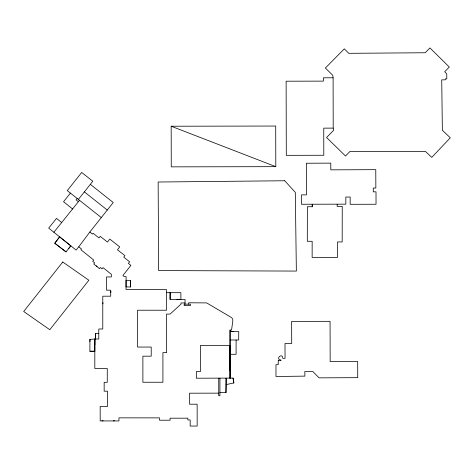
<?xml version="1.0" encoding="UTF-8"?>
<svg xmlns="http://www.w3.org/2000/svg" width="474" height="474" viewBox="0 0 474 474"><rect width="100%" height="100%" fill="white"/><g stroke="black" fill="none" stroke-linecap="round" stroke-linejoin="round"><path stroke-width="0.71" d="M218.739 378.216L218.739 393.153L189.559 393.195L189.576 404.215L197.143 404.204L197.172 426.049L190.187 426.061L190.175 419.958L187.811 419.97L187.811 418.181L170.053 418.198L170.053 420.225L159.531 420.207L159.531 417.878L118.956 417.849L118.95 420.942L100.18 420.93L100.186 406.467L107.515 406.467L107.533 391.192L104.156 391.192L104.156 382.305L107.26 382.305L107.272 368.511L94.812 368.499L94.841 339.017L98.782 339.017L98.788 329.009L102.775 329.009L102.793 296.197L110.715 296.197L110.726 290.189L106.49 290.189L106.49 276.952L111.343 276.952L111.343 274.31L103.101 267.662L102.117 268.888L100.393 267.49L99.493 268.622L93.757 264.012L94.676 262.88L92.708 261.293L93.71 260.036L80.876 249.721L81.481 248.963L78.779 246.794L89.853 232.011L113.245 202.528L90.333 184.339L92.785 181.246L81.706 172.435L67.267 190.613L101.306 217.572M102.911 303.87L102.911 302.673M110.845 292.559L110.845 291.362M219.93 378.216L219.93 392.525L225.968 392.632L226.116 384.61L233.925 382.921L233.178 378.092L196.337 378.216L196.337 371.545L200.449 371.545L200.449 345.404L229.831 345.404L229.647 370.123M312.253 206.729L312.253 204.223L345.836 204.158L345.824 197.042L350.15 197.042L350.173 204.306L376.036 204.247L376.006 191.828L373.275 191.84L373.263 188.03L375.852 188.03L375.775 169.662L330.811 169.852L330.781 163.133L306.346 163.24L306.441 194.879L301.482 194.879L301.488 204.276L312.253 204.223L312.253 206.729L307.365 206.729L307.312 241.284L312.165 241.302L312.135 257.429L337.47 257.483L337.5 241.953L342.181 241.953L342.246 206.409L337.168 206.397L337.18 204.264M94.83 344.906L94.841 339.017L89.947 339.348L89.888 351.24L94.83 351.264L94.841 339.017M219.93 392.525L219.918 395.754L218.721 395.713L218.739 393.153M89.936 341.564L89.947 339.348M95.552 333.489L95.529 339.017L95.552 333.489L98.788 333.5M170.166 292.677L170.119 299.355L180.89 299.438L180.89 292.677L166.558 292.677M188.67 304.166L190.418 304.166L190.418 305.6L184.173 305.6L184.173 304.142L188.67 304.166L188.676 302.779L206.67 302.904L231.081 317.313A3.549 3.549 0 0 1 232.811 320.874L231.549 330.076L229.831 330.088L229.831 378.216M185.032 304.142L185.067 299.461L176.932 299.408M230.275 330.088L230.246 378.216L230.151 354.279L236.093 354.291L236.105 339.994M225.968 392.632L226.116 378.216L226.116 384.61M185.038 302.951L181.003 302.951L181.003 304.142L170.119 314.072L166.558 314.072L166.658 352.62L162.92 352.62L162.92 382.245L142.887 382.245L142.887 356.181L151.212 356.181L151.212 347.051L137.519 347.051L137.519 310.227L166.558 310.227L166.558 289.667L126.013 289.401L126.084 280.3L126.031 286.906L130.463 286.989L130.569 280.377L126.084 280.3L126.102 276.567L124.218 276.555L122.914 275.524L130.895 265.369L128.377 263.396L129.621 261.796L123.738 257.163L124.923 255.652L117.475 249.792L119.738 246.913L109.808 239.092L107.456 242.072L100.215 236.354L98.983 237.93L93.123 233.291L92.483 234.103L89.853 232.011M130.463 286.989L130.569 280.377M229.647 354.155L229.831 345.404M78.779 246.794L76.124 250.094L59.635 236.864L54.759 243.233L66.022 251.895L70.822 245.834L48.709 228.107L56.507 218.39L61.679 222.537L79.513 200.312M59.635 236.864L54.759 243.233L66.022 251.895M68.523 248.737L70.822 245.834M70.395 193.09L63.552 201.728L72.569 208.969M78.388 199.424L90.333 184.339M77.173 198.464L76.065 199.85L78.388 201.711M53.888 232.26L61.679 222.537M333.204 128.122L323.748 128.146L323.801 155.259L286.302 155.336L286.124 81.208L323.369 81.125L323.357 77.807L333.098 77.795L332.748 75.265L325.377 68.025L344.314 48.846L348.799 53.325L425.196 52.75L429.954 47.939L449.328 67.053L444.665 71.77L446.739 73.826L446.798 78.874L445.347 78.885L445.359 79.822L441.732 79.863L442.361 130.279L450.3 137.786L431.773 157.392L425.528 151.473L349.936 151.473L345.516 156.017L326.562 137.519L333.631 130.267L333.204 128.122L333.098 77.795M171.179 126.226L275.72 126.043L275.797 166.664L171.256 166.854L171.179 126.226L275.797 166.664M170.083 292.677L170.083 299.361L170.563 299.361M233.196 331.456L230.287 331.397L238.748 331.581L238.683 339.994L230.287 339.994M101.981 420.811L103.178 420.811M113.322 420.823L114.518 420.823M89.888 351.24L94.83 351.264M84.36 191.881L107.272 210.059M96.157 265.784L97.087 266.53M233.001 378.104L233.741 382.956M278.262 360.329L278.214 364.583L275.975 364.737L275.975 376.51L304.924 376.119L304.8 371.592L312.799 371.468L319.085 377.855L357.74 377.654L357.686 361.502L330.171 361.579L330.058 321.319L291.646 321.425L291.706 343.496L284.998 343.526L285.046 358.332L282.836 358.344C282.421 351.981 274.677 359.44 281.1 360.086L280.946 360.447L278.262 360.329M62.764 262.015L23.7 311.501L49.788 329.726L88.857 280.241L62.764 262.015M284.726 180.754L158.144 182.016L158.636 270.583L296.357 271.075L295.314 192.373L284.726 180.754"/></g></svg>
